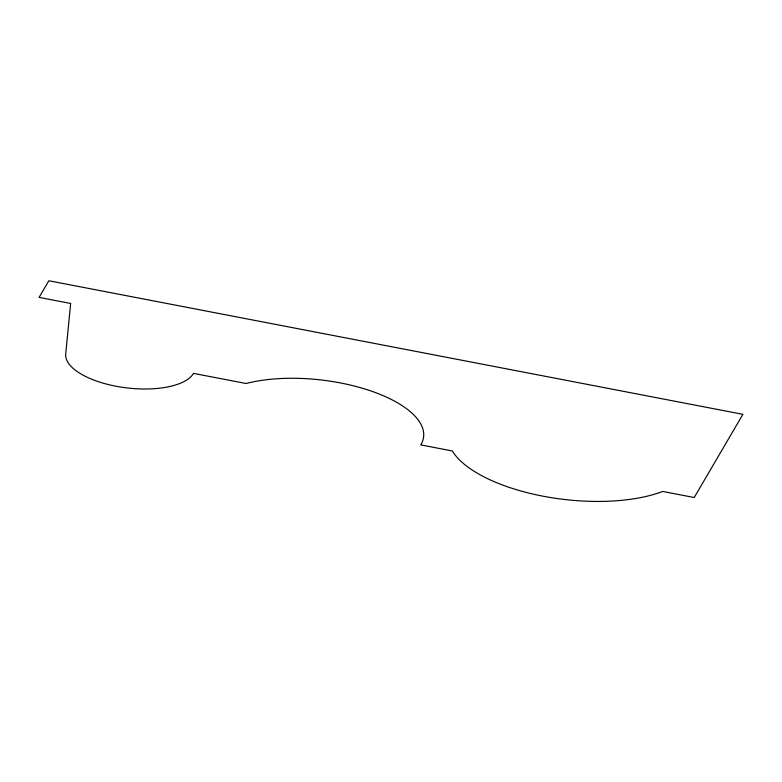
<?xml version="1.0" encoding="UTF-8"?>
<svg xmlns="http://www.w3.org/2000/svg" width="782" height="782" viewBox="0 0 782 782"><rect width="100%" height="100%" fill="white"/><g stroke="black" fill="none" stroke-linecap="round" stroke-linejoin="round"><path stroke-width="1.17" d="M70.644 303.465L65.717 353.963A65.121 26.901 6.6 0 0 121.777 387.227A65.121 26.901 6.6 0 0 193.525 373.395L246.105 383.512A108.287 44.73 6.6 0 1 372.271 391.43A108.287 44.73 6.6 0 1 420.784 444.899L452.328 450.97A123.009 50.82 6.6 0 0 542.884 496.159A123.009 50.82 6.6 0 0 662.657 491.438L694.201 497.518L742.9 414.333L48.836 280.758L39.1 297.395L70.644 303.465"/></g></svg>
